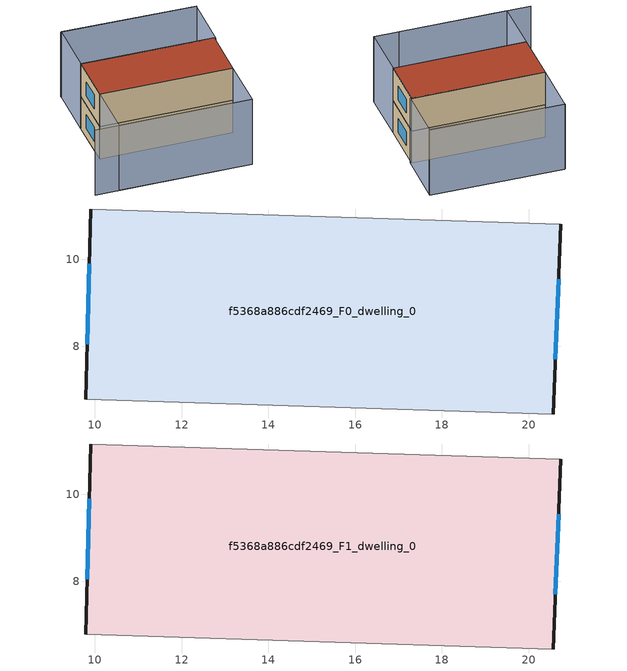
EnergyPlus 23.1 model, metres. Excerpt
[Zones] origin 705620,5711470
f5368a886cdf2469_F0_dwelling_0
 floor ground (EU_floor_Construction): 20.74,10.81 20.56,6.44 9.79,6.78 9.9,11.16 z0
 wall outside (EU_wall_Construction): 9.9,11.16 9.79,6.78 / 20.56,6.44 20.74,10.81 z0:3
 wall adiabatic (EU_wall_Construction): 9.79,6.78 20.56,6.44 / 20.74,10.81 9.9,11.16 z0:3
 window (EU_Window_Construction): 9.87,9.9 9.82,8.05 / 20.62,7.7 20.69,9.55 z0.87:2.13
f5368a886cdf2469_F1_dwelling_0
 floor to f5368a886cdf2469_F0_dwelling_0 (EU_floor_Construction): 20.74,10.81 20.56,6.44 9.79,6.78 9.9,11.16 z3
 wall outside (EU_wall_Construction): 9.9,11.16 9.79,6.78 / 20.56,6.44 20.74,10.81 z3:6
 wall adiabatic (EU_wall_Construction): 9.79,6.78 20.56,6.44 / 20.74,10.81 9.9,11.16 z3:6
 window (EU_Window_Construction): 9.87,9.9 9.82,8.05 / 20.62,7.7 20.69,9.55 z3.87:5.13
 roof outside (EU_roof_Construction): 20.56,6.44 20.74,10.81 9.9,11.16 9.79,6.78 z6
shading: 7.69,2.38 18.36,2.02 / 20.99,15.26 10.04,15.76 / 9.79,6.78 20.57,6.44 / 20.57,6.44 20.42,1.95 / 20.42,1.95 9.65,2.29 / 9.65,2.29 9.79,6.78 / 9.9,11.16 10.09,15.76 / 10.09,15.76 20.99,15.31 / 20.99,15.31 20.81,10.71 / 20.81,10.71 9.9,11.16 z0:6
[Building]
EU S2 Campaign: North Axis=0; Terrain=City; Solar Distribution=FullExterior
[Site:Location]
London: Latitude=51.5; Longitude=-0.5; Time Zone=0; Elevation=25
[SizingPeriod:WeatherFileDays]
AnnualSizingPeriod: Begin Month=1; Begin Day of Month=1; End Month=12; End Day of Month=31; Day of Week for Start Day=Monday; Use Weather File Daylight Saving Period=No; Use Weather File Rain and Snow Indicators=No
[MATERIAL]
EU_InternalMass_Material: Roughness=MediumRough; Thickness=0.1; Conductivity=1; Density=1800; Specific Heat=900; Thermal Absorptance=0.9; Solar Absorptance=0.7; Visible Absorptance=0.7
[MATERIAL:NOMASS] Roughness=MediumRough; Thermal Absorptance=0.9; Solar Absorptance=0.7; Visible Absorptance=0.7
Name | Thermal Resistance
EU_wall_NoMass | 0.724719
EU_roof_NoMass | 2.98947
EU_floor_NoMass | 2.39157
[WINDOWMATERIAL:SIMPLEGLAZINGSYSTEM]
EU_Window_SimpleGlazing: UFactor=2.63425; Solar Heat Gain Coefficient=0.76; Visible Transmittance=0.76
[CONSTRUCTION]
EU_wall_Construction: EU_wall_NoMass
EU_roof_Construction: EU_roof_NoMass
EU_floor_Construction: EU_floor_NoMass
EU_Window_Construction: EU_Window_SimpleGlazing
EU_InternalMass_Construction: EU_InternalMass_Material
[ZONE] Type=1; Multiplier=1; Ceiling Height=autocalculate; Volume=142.072; Floor Area=autocalculate; Part of Total Floor Area=Yes
f5368a886cdf2469_F0_dwelling_0; f5368a886cdf2469_F1_dwelling_0
[INTERNALMASS] Construction=EU_InternalMass_Construction; Surface Area=47.3573
Name | Zone or ZoneList
f5368a886cdf2469_F0_dwelling_0_EU_InternalMass | f5368a886cdf2469_F0_dwelling_0
f5368a886cdf2469_F1_dwelling_0_EU_InternalMass | f5368a886cdf2469_F1_dwelling_0
[OTHEREQUIPMENT] Fuel Type=Electricity; Design Level Calculation Method=Watts/Area; Power per Zone Floor Area=1; Fraction Latent=0; Fraction Radiant=0; Fraction Lost=0; Carbon Dioxide Generation Rate=0; EndUse Subcategory=EU_Step8_InternalGains
Name | Zone or ZoneList or Space or SpaceList | Schedule
EU_Step8_InternalGain_f5368a886cdf2469_F0_dwelling_0_f000 | f5368a886cdf2469_F0_dwelling_0 | EU_Step8_GainSchedule_f5368a886cdf2469_F0_dwelling_0_f000
EU_Step8_InternalGain_f5368a886cdf2469_F1_dwelling_0_f000 | f5368a886cdf2469_F1_dwelling_0 | EU_Step8_GainSchedule_f5368a886cdf2469_F1_dwelling_0_f000
[ZONEVENTILATION:DESIGNFLOWRATE] Schedule=EU_AlwaysOn; Design Flow Rate Calculation Method=AirChanges/Hour; Air Changes per Hour=0.418135; Ventilation Type=Natural; Fan Pressure Rise=0; Fan Total Efficiency=1; Constant Term Coefficient=1; Temperature Term Coefficient=0; Velocity Term Coefficient=0; Velocity Squared Term Coefficient=0; Minimum Indoor Temperature=-100; Maximum Indoor Temperature=100; Delta Temperature=-100; Minimum Outdoor Temperature=-100; Maximum Outdoor Temperature=100; Maximum Wind Speed=40
Name | Zone or ZoneList or Space or SpaceList
EU_ConstantAir_f5368a886cdf2469_F0_dwelling_0 | f5368a886cdf2469_F0_dwelling_0
EU_ConstantAir_f5368a886cdf2469_F1_dwelling_0 | f5368a886cdf2469_F1_dwelling_0
[HVACTEMPLATE:THERMOSTAT] Constant Heating Setpoint=20; Constant Cooling Setpoint=50
EU_HeatOnly_f5368a886cdf2469_F0_dwelling_0; EU_HeatOnly_f5368a886cdf2469_F1_dwelling_0
[HVACTEMPLATE:ZONE:IDEALLOADSAIRSYSTEM] System Availability Schedule=EU_AlwaysOn; Maximum Heating Supply Air Temperature=50; Minimum Cooling Supply Air Temperature=13; Maximum Heating Supply Air Humidity Ratio=0.0156; Minimum Cooling Supply Air Humidity Ratio=0.0077; Heating Limit=NoLimit; Cooling Limit=NoLimit; Heating Availability Schedule=EU_AlwaysOn; Cooling Availability Schedule=EU_CoolingOff; Dehumidification Control Type=ConstantSensibleHeatRatio; Cooling Sensible Heat Ratio=0.7; Dehumidification Setpoint=60; Humidification Control Type=None; Humidification Setpoint=30; Outdoor Air Method=None; Outdoor Air Flow Rate per Person=0.00944; Outdoor Air Flow Rate per Zone Floor Area=0; Outdoor Air Flow Rate per Zone=0; Demand Controlled Ventilation Type=None; Outdoor Air Economizer Type=NoEconomizer; Heat Recovery Type=None; Sensible Heat Recovery Effectiveness=0.7; Latent Heat Recovery Effectiveness=0.65
Name | Template Thermostat
f5368a886cdf2469_F0_dwelling_0 | EU_HeatOnly_f5368a886cdf2469_F0_dwelling_0
f5368a886cdf2469_F1_dwelling_0 | EU_HeatOnly_f5368a886cdf2469_F1_dwelling_0
[SIZING:ZONE] Zone Cooling Design Supply Air Temperature Input Method=SupplyAirTemperature; Zone Cooling Design Supply Air Temperature=13; Zone Heating Design Supply Air Temperature Input Method=SupplyAirTemperature; Zone Heating Design Supply Air Temperature=50; Zone Cooling Design Supply Air Humidity Ratio=0.008; Zone Heating Design Supply Air Humidity Ratio=0.008; Cooling Design Air Flow Method=DesignDay; Cooling Design Air Flow Rate=0; Cooling Minimum Air Flow per Zone Floor Area=0.000762; Cooling Minimum Air Flow=0; Cooling Minimum Air Flow Fraction=0.2; Heating Design Air Flow Method=DesignDay; Heating Design Air Flow Rate=0; Heating Maximum Air Flow per Zone Floor Area=0.002032; Heating Maximum Air Flow=0.141576; Heating Maximum Air Flow Fraction=0.3; Account for Dedicated Outdoor Air System=No; Dedicated Outdoor Air System Control Strategy=NeutralSupplyAir; Dedicated Outdoor Air Low Setpoint Temperature for Design=autosize; Dedicated Outdoor Air High Setpoint Temperature for Design=autosize; Zone Load Sizing Method=Sensible Load Only No Latent Load; Zone Latent Cooling Design Supply Air Humidity Ratio Input Method=HumidityRatioDifference; Zone Cooling Design Supply Air Humidity Ratio Difference=0.005; Zone Latent Heating Design Supply Air Humidity Ratio Input Method=HumidityRatioDifference; Zone Humidification Design Supply Air Humidity Ratio Difference=0.005
f5368a886cdf2469_F0_dwelling_0; f5368a886cdf2469_F1_dwelling_0
[SCHEDULE:CONSTANT]
Name | Hourly Value
EU_AlwaysOn | 1
EU_CoolingOff | 0
[SCHEDULE:FILE] Column Number=1; Rows to Skip at Top=0; Number of Hours of Data=8760; Column Separator=Comma; Interpolate to Timestep=No; Minutes per Item=60; Adjust Schedule for Daylight Savings=Yes
Name | File
EU_Step8_GainSchedule_f5368a886cdf2469_F0_dwelling_0_f000 | ../../schedules/f5368a886cdf2469/f5368a886cdf2469_F0_dwelling_0_f000_gain.csv
EU_Step8_GainSchedule_f5368a886cdf2469_F1_dwelling_0_f000 | ../../schedules/f5368a886cdf2469/f5368a886cdf2469_F1_dwelling_0_f000_gain.csv
